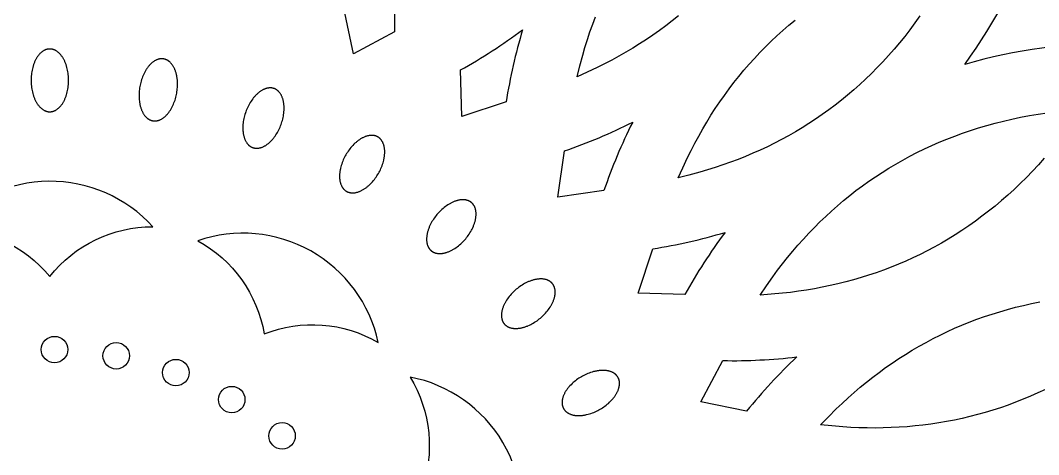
# Model space of a CAD drawing. Extents: x 198 to 1143, y 157 to 1987.
# Drawn here: x 662.8 to 914.4, y 1134.1 to 1241.3 of the extents above; entities that cross this region are included whole.
import ezdxf

# ---------------------------------------------------------------- set-up
doc = ezdxf.new("R2010")
doc.units = 0
doc.layers.get('0').update_dxf_attribs({"linetype": 'CONTINUOUS'})

msp = doc.modelspace()

# ---------------------------------------------------------------- linework, layer by layer
for points in [[(934.56, 1235.73, 0.072141), (896.12, 1230.44, 0.072141), (914.25, 1264.75, -0.034729), (946.38, 1265.63, -0.034729)], [(755.23, 1238.46), (745.08, 1233.02), (742.73, 1244.29, 0.033861), (756.14, 1256.74, 0.033861)], [(782.81, 1221.15), (771.88, 1217.55), (771.51, 1229.06, 0.033861), (786.89, 1238.99, 0.033861)], [(806.97, 1199.3), (795.58, 1197.66), (797.22, 1209.06, 0.033861), (814.08, 1216.17, 0.033861)], [(670.07, 1178.08, -0.23103), (695.52, 1190.34, 0.450113), (644.34, 1189.78, -0.23103)], [(723.03, 1163.88, -0.23103), (751.21, 1161.78, 0.450113), (706.61, 1186.88, -0.23103)], [(826.97, 1173.6), (815.47, 1173.96), (819.06, 1184.9, 0.033861), (836.9, 1188.97, 0.033861)], [(842.21, 1144.81), (830.94, 1147.16), (836.38, 1157.31, 0.033861), (854.65, 1158.23, 0.033861)], [(761.8, 1125.11, -0.23103), (785.15, 1109.2, 0.450113), (759.08, 1153.24, -0.23103)]]:
    msp.add_lwpolyline(points, format="xyb", close=True)
for points in [[(825.38, 1242.39), (823.84, 1241.16), (822.28, 1239.97), (820.7, 1238.81), (819.09, 1237.68), (817.45, 1236.58), (815.79, 1235.5), (814.1, 1234.46), (812.4, 1233.45), (810.66, 1232.46), (808.9, 1231.5), (807.13, 1230.58), (805.33, 1229.69), (802.85, 1228.52), (800.34, 1227.4), (801, 1230.07), (801.72, 1232.72), (802.29, 1234.64), (802.89, 1236.55), (803.53, 1238.45), (804.2, 1240.33), (804.9, 1242.18)], [(885.05, 1242.45), (883.81, 1240.71), (882.54, 1238.99), (881.28, 1237.35), (879.97, 1235.74), (878.64, 1234.15), (877.28, 1232.59), (875.91, 1231.1), (874.51, 1229.63), (873.09, 1228.19), (871.63, 1226.79), (870.17, 1225.44), (868.68, 1224.12), (867.17, 1222.83), (865.63, 1221.57), (864.07, 1220.36), (862.5, 1219.18), (860.9, 1218.03), (859.27, 1216.92), (857.63, 1215.85), (855.97, 1214.81), (854.29, 1213.8), (852.58, 1212.83), (850.86, 1211.89), (849.11, 1210.99), (847.35, 1210.12), (845.57, 1209.29), (843.76, 1208.48), (841.94, 1207.72), (840.1, 1206.98), (838.25, 1206.28), (836.36, 1205.61), (834.47, 1204.97), (832.56, 1204.37), (830.64, 1203.81), (827.99, 1203.08), (825.32, 1202.42), (826.43, 1204.93), (827.6, 1207.42), (828.5, 1209.21), (829.42, 1210.99), (830.38, 1212.75), (831.37, 1214.49), (832.37, 1216.19), (833.42, 1217.87), (834.49, 1219.53), (835.6, 1221.17), (836.73, 1222.78), (837.89, 1224.37), (839.08, 1225.93), (840.3, 1227.46), (841.56, 1228.97), (842.84, 1230.46), (844.15, 1231.91), (845.49, 1233.34), (846.87, 1234.75), (848.28, 1236.13), (849.71, 1237.47), (851.17, 1238.79), (852.68, 1240.09), (854.21, 1241.36)], [(915.78, 1207.27), (914.3, 1205.62), (912.84, 1204.06), (911.35, 1202.53), (909.84, 1201.03), (908.29, 1199.56), (906.75, 1198.17), (905.19, 1196.8), (903.6, 1195.47), (901.99, 1194.17), (900.38, 1192.94), (898.75, 1191.74), (897.1, 1190.57), (895.42, 1189.44), (893.75, 1188.36), (892.05, 1187.32), (890.34, 1186.31), (888.6, 1185.34), (886.86, 1184.42), (885.1, 1183.53), (883.33, 1182.68), (881.54, 1181.87), (879.73, 1181.09), (877.92, 1180.36), (876.08, 1179.66), (874.24, 1179), (872.38, 1178.38), (870.5, 1177.79), (868.61, 1177.24), (866.72, 1176.73), (864.8, 1176.25), (862.87, 1175.81), (860.93, 1175.41), (858.99, 1175.04), (857.01, 1174.71), (855.03, 1174.41), (853.05, 1174.15), (851.06, 1173.92), (848.32, 1173.67), (845.58, 1173.48), (847.11, 1175.76), (848.7, 1178.01), (849.89, 1179.62), (851.11, 1181.21), (852.35, 1182.77), (853.63, 1184.31), (854.92, 1185.82), (856.24, 1187.29), (857.59, 1188.74), (858.96, 1190.17), (860.35, 1191.55), (861.77, 1192.91), (863.22, 1194.24), (864.69, 1195.54), (866.18, 1196.81), (867.7, 1198.05), (869.25, 1199.26), (870.82, 1200.43), (872.42, 1201.58), (874.04, 1202.69), (875.69, 1203.77), (877.36, 1204.81), (879.07, 1205.83), (880.8, 1206.81), (882.55, 1207.76), (884.32, 1208.67), (886.14, 1209.56), (887.97, 1210.41), (889.83, 1211.22), (891.7, 1211.99), (893.63, 1212.74), (895.58, 1213.45), (897.54, 1214.12), (899.52, 1214.75), (901.57, 1215.36), (903.62, 1215.92), (905.69, 1216.44), (907.77, 1216.93), (909.93, 1217.38), (912.1, 1217.8), (914.28, 1218.17), (916.46, 1218.5)], [(916.05, 1150.21), (914.21, 1149.35), (912.36, 1148.52), (910.53, 1147.75), (908.68, 1147.02), (906.82, 1146.33), (904.94, 1145.67), (903.06, 1145.06), (901.18, 1144.5), (899.28, 1143.97), (897.38, 1143.48), (895.47, 1143.03), (893.55, 1142.62), (891.62, 1142.25), (889.69, 1141.92), (887.75, 1141.63), (885.8, 1141.38), (883.85, 1141.17), (881.89, 1140.99), (879.92, 1140.85), (877.94, 1140.76), (875.96, 1140.69), (873.98, 1140.67), (871.98, 1140.68), (869.98, 1140.74), (867.98, 1140.82), (865.98, 1140.95), (863.24, 1141.17), (860.51, 1141.47), (862.42, 1143.45), (864.37, 1145.38), (865.82, 1146.76), (867.29, 1148.11), (868.79, 1149.44), (870.32, 1150.73), (871.85, 1151.99), (873.41, 1153.21), (874.98, 1154.41), (876.58, 1155.57), (878.19, 1156.7), (879.83, 1157.79), (881.48, 1158.85), (883.16, 1159.87), (884.85, 1160.86), (886.56, 1161.82), (888.29, 1162.74), (890.04, 1163.62), (891.82, 1164.47), (893.61, 1165.29), (895.42, 1166.06), (897.25, 1166.8), (899.11, 1167.51), (900.98, 1168.17), (902.87, 1168.8), (904.77, 1169.39), (906.71, 1169.95), (908.67, 1170.47), (910.64, 1170.94), (912.62, 1171.38), (914.65, 1171.78)]]:
    msp.add_lwpolyline(points)
for points in [[(670.07, 1218.74), (670.12, 1218.74), (670.17, 1218.74), (670.22, 1218.74), (670.27, 1218.75), (670.32, 1218.75), (670.38, 1218.76), (670.43, 1218.76), (670.48, 1218.77), (670.53, 1218.78), (670.59, 1218.79), (670.64, 1218.8), (670.69, 1218.81), (670.75, 1218.82), (670.8, 1218.84), (670.85, 1218.85), (670.91, 1218.87), (670.96, 1218.88), (671.02, 1218.9), (671.07, 1218.92), (671.12, 1218.94), (671.18, 1218.96), (671.23, 1218.99), (671.29, 1219.01), (671.34, 1219.04), (671.39, 1219.06), (671.45, 1219.09), (671.5, 1219.12), (671.56, 1219.15), (671.66, 1219.21), (671.77, 1219.28), (671.88, 1219.36), (671.98, 1219.43), (672.09, 1219.52), (672.19, 1219.6), (672.3, 1219.7), (672.4, 1219.79), (672.5, 1219.89), (672.6, 1220), (672.7, 1220.11), (672.8, 1220.23), (672.89, 1220.35), (672.99, 1220.47), (673.08, 1220.6), (673.17, 1220.73), (673.26, 1220.87), (673.34, 1221.01), (673.43, 1221.15), (673.51, 1221.3), (673.59, 1221.45), (673.66, 1221.6), (673.74, 1221.76), (673.81, 1221.92), (673.88, 1222.08), (673.94, 1222.25), (674.01, 1222.41), (674.07, 1222.58), (674.13, 1222.75), (674.18, 1222.93), (674.28, 1223.28), (674.37, 1223.63), (674.45, 1223.99), (674.52, 1224.35), (674.58, 1224.72), (674.62, 1225.08), (674.66, 1225.43), (674.68, 1225.79), (674.7, 1226.14), (674.7, 1226.49), (674.7, 1226.83), (674.68, 1227.18), (674.66, 1227.54), (674.62, 1227.9), (674.58, 1228.26), (674.52, 1228.62), (674.45, 1228.98), (674.37, 1229.34), (674.28, 1229.69), (674.18, 1230.05), (674.13, 1230.22), (674.07, 1230.39), (674.01, 1230.56), (673.94, 1230.73), (673.88, 1230.89), (673.81, 1231.05), (673.74, 1231.21), (673.66, 1231.37), (673.59, 1231.52), (673.51, 1231.67), (673.43, 1231.82), (673.34, 1231.97), (673.26, 1232.11), (673.17, 1232.24), (673.08, 1232.37), (672.99, 1232.5), (672.89, 1232.63), (672.8, 1232.75), (672.7, 1232.86), (672.6, 1232.97), (672.5, 1233.08), (672.4, 1233.18), (672.3, 1233.28), (672.19, 1233.37), (672.09, 1233.46), (671.98, 1233.54), (671.88, 1233.62), (671.77, 1233.69), (671.66, 1233.76), (671.56, 1233.82), (671.5, 1233.85), (671.45, 1233.88), (671.39, 1233.91), (671.34, 1233.94), (671.29, 1233.96), (671.23, 1233.99), (671.18, 1234.01), (671.12, 1234.03), (671.07, 1234.05), (671.02, 1234.07), (670.96, 1234.09), (670.91, 1234.11), (670.85, 1234.12), (670.8, 1234.14), (670.75, 1234.15), (670.69, 1234.16), (670.64, 1234.17), (670.59, 1234.19), (670.53, 1234.19), (670.48, 1234.2), (670.43, 1234.21), (670.38, 1234.22), (670.32, 1234.22), (670.27, 1234.23), (670.22, 1234.23), (670.17, 1234.23), (670.12, 1234.23), (670.07, 1234.23), (670.01, 1234.23), (669.96, 1234.23), (669.91, 1234.23), (669.86, 1234.23), (669.81, 1234.22), (669.75, 1234.22), (669.7, 1234.21), (669.65, 1234.2), (669.6, 1234.19), (669.54, 1234.19), (669.49, 1234.17), (669.44, 1234.16), (669.38, 1234.15), (669.33, 1234.14), (669.28, 1234.12), (669.22, 1234.11), (669.17, 1234.09), (669.11, 1234.07), (669.06, 1234.05), (669.01, 1234.03), (668.95, 1234.01), (668.9, 1233.99), (668.84, 1233.96), (668.79, 1233.94), (668.74, 1233.91), (668.68, 1233.88), (668.63, 1233.85), (668.57, 1233.82), (668.47, 1233.76), (668.36, 1233.69), (668.25, 1233.62), (668.15, 1233.54), (668.04, 1233.46), (667.94, 1233.37), (667.83, 1233.28), (667.73, 1233.18), (667.63, 1233.08), (667.53, 1232.97), (667.43, 1232.86), (667.33, 1232.75), (667.24, 1232.63), (667.14, 1232.5), (667.05, 1232.37), (666.96, 1232.24), (666.87, 1232.11), (666.79, 1231.97), (666.7, 1231.82), (666.62, 1231.67), (666.54, 1231.52), (666.47, 1231.37), (666.39, 1231.21), (666.32, 1231.05), (666.25, 1230.89), (666.19, 1230.73), (666.12, 1230.56), (666.06, 1230.39), (666, 1230.22), (665.95, 1230.05), (665.85, 1229.69), (665.76, 1229.34), (665.68, 1228.98), (665.61, 1228.62), (665.55, 1228.26), (665.51, 1227.9), (665.47, 1227.54), (665.45, 1227.18), (665.44, 1226.83), (665.43, 1226.49), (665.44, 1226.14), (665.45, 1225.79), (665.47, 1225.43), (665.51, 1225.08), (665.55, 1224.72), (665.61, 1224.35), (665.68, 1223.99), (665.76, 1223.63), (665.85, 1223.28), (665.95, 1222.93), (666, 1222.75), (666.06, 1222.58), (666.12, 1222.41), (666.19, 1222.25), (666.25, 1222.08), (666.32, 1221.92), (666.39, 1221.76), (666.47, 1221.6), (666.54, 1221.45), (666.62, 1221.3), (666.7, 1221.15), (666.79, 1221.01), (666.87, 1220.87), (666.96, 1220.73), (667.05, 1220.6), (667.14, 1220.47), (667.24, 1220.35), (667.33, 1220.23), (667.43, 1220.11), (667.53, 1220), (667.63, 1219.89), (667.73, 1219.79), (667.83, 1219.7), (667.94, 1219.6), (668.04, 1219.52), (668.15, 1219.43), (668.25, 1219.36), (668.36, 1219.28), (668.47, 1219.21), (668.57, 1219.15), (668.63, 1219.12), (668.68, 1219.09), (668.74, 1219.06), (668.79, 1219.04), (668.84, 1219.01), (668.9, 1218.99), (668.95, 1218.96), (669.01, 1218.94), (669.06, 1218.92), (669.11, 1218.9), (669.17, 1218.88), (669.22, 1218.87), (669.28, 1218.85), (669.33, 1218.84), (669.38, 1218.82), (669.44, 1218.81), (669.49, 1218.8), (669.54, 1218.79), (669.6, 1218.78), (669.65, 1218.77), (669.7, 1218.76), (669.75, 1218.76), (669.81, 1218.75), (669.86, 1218.75), (669.91, 1218.74), (669.96, 1218.74), (670.01, 1218.74)], [(695.52, 1216.51), (695.57, 1216.5), (695.62, 1216.49), (695.67, 1216.49), (695.73, 1216.48), (695.78, 1216.48), (695.83, 1216.47), (695.88, 1216.47), (695.94, 1216.47), (695.99, 1216.47), (696.04, 1216.47), (696.1, 1216.47), (696.15, 1216.47), (696.21, 1216.48), (696.26, 1216.48), (696.32, 1216.49), (696.37, 1216.49), (696.43, 1216.5), (696.49, 1216.51), (696.54, 1216.52), (696.6, 1216.53), (696.66, 1216.54), (696.71, 1216.55), (696.77, 1216.57), (696.83, 1216.58), (696.89, 1216.6), (696.94, 1216.62), (697, 1216.64), (697.06, 1216.66), (697.18, 1216.7), (697.29, 1216.75), (697.41, 1216.8), (697.53, 1216.86), (697.65, 1216.93), (697.77, 1216.99), (697.88, 1217.07), (698, 1217.14), (698.12, 1217.23), (698.24, 1217.31), (698.35, 1217.41), (698.47, 1217.5), (698.58, 1217.6), (698.7, 1217.71), (698.81, 1217.82), (698.92, 1217.94), (699.03, 1218.05), (699.14, 1218.18), (699.25, 1218.3), (699.35, 1218.43), (699.46, 1218.57), (699.56, 1218.71), (699.66, 1218.85), (699.76, 1218.99), (699.86, 1219.14), (699.95, 1219.29), (700.04, 1219.45), (700.13, 1219.6), (700.22, 1219.76), (700.3, 1219.92), (700.46, 1220.25), (700.61, 1220.58), (700.75, 1220.92), (700.88, 1221.27), (701, 1221.61), (701.11, 1221.96), (701.2, 1222.31), (701.29, 1222.65), (701.37, 1223), (701.43, 1223.34), (701.49, 1223.68), (701.53, 1224.03), (701.57, 1224.38), (701.6, 1224.74), (701.62, 1225.1), (701.62, 1225.47), (701.62, 1225.83), (701.6, 1226.2), (701.58, 1226.57), (701.54, 1226.93), (701.51, 1227.11), (701.49, 1227.29), (701.46, 1227.47), (701.42, 1227.64), (701.39, 1227.82), (701.35, 1227.99), (701.3, 1228.16), (701.26, 1228.33), (701.21, 1228.49), (701.16, 1228.65), (701.1, 1228.81), (701.04, 1228.97), (700.98, 1229.12), (700.92, 1229.27), (700.86, 1229.42), (700.79, 1229.56), (700.72, 1229.7), (700.64, 1229.83), (700.57, 1229.96), (700.49, 1230.09), (700.41, 1230.21), (700.33, 1230.33), (700.24, 1230.44), (700.16, 1230.55), (700.07, 1230.65), (699.98, 1230.75), (699.89, 1230.85), (699.8, 1230.94), (699.7, 1231.03), (699.61, 1231.11), (699.56, 1231.15), (699.51, 1231.18), (699.46, 1231.22), (699.42, 1231.26), (699.37, 1231.29), (699.32, 1231.32), (699.27, 1231.36), (699.22, 1231.39), (699.17, 1231.42), (699.12, 1231.44), (699.07, 1231.47), (699.02, 1231.5), (698.97, 1231.52), (698.92, 1231.55), (698.87, 1231.57), (698.82, 1231.59), (698.77, 1231.61), (698.72, 1231.63), (698.67, 1231.65), (698.62, 1231.67), (698.57, 1231.69), (698.51, 1231.7), (698.46, 1231.72), (698.41, 1231.73), (698.36, 1231.74), (698.31, 1231.75), (698.26, 1231.76), (698.21, 1231.77), (698.16, 1231.78), (698.11, 1231.79), (698.06, 1231.79), (698.01, 1231.8), (697.95, 1231.81), (697.9, 1231.81), (697.85, 1231.81), (697.8, 1231.81), (697.74, 1231.81), (697.69, 1231.81), (697.63, 1231.81), (697.58, 1231.81), (697.52, 1231.81), (697.47, 1231.8), (697.41, 1231.8), (697.36, 1231.79), (697.3, 1231.78), (697.25, 1231.78), (697.19, 1231.77), (697.13, 1231.75), (697.08, 1231.74), (697.02, 1231.73), (696.96, 1231.71), (696.9, 1231.7), (696.85, 1231.68), (696.79, 1231.66), (696.73, 1231.65), (696.67, 1231.63), (696.55, 1231.58), (696.44, 1231.53), (696.32, 1231.48), (696.2, 1231.42), (696.08, 1231.36), (695.96, 1231.29), (695.85, 1231.22), (695.73, 1231.14), (695.61, 1231.06), (695.49, 1230.97), (695.38, 1230.88), (695.26, 1230.78), (695.15, 1230.68), (695.03, 1230.57), (694.92, 1230.46), (694.81, 1230.35), (694.7, 1230.23), (694.59, 1230.11), (694.48, 1229.98), (694.38, 1229.85), (694.27, 1229.71), (694.17, 1229.58), (694.07, 1229.43), (693.97, 1229.29), (693.88, 1229.14), (693.78, 1228.99), (693.69, 1228.84), (693.6, 1228.68), (693.51, 1228.52), (693.43, 1228.36), (693.27, 1228.03), (693.12, 1227.7), (692.98, 1227.36), (692.85, 1227.01), (692.73, 1226.67), (692.62, 1226.32), (692.53, 1225.97), (692.44, 1225.63), (692.37, 1225.29), (692.3, 1224.95), (692.25, 1224.61), (692.2, 1224.26), (692.16, 1223.9), (692.13, 1223.54), (692.12, 1223.18), (692.11, 1222.82), (692.11, 1222.45), (692.13, 1222.08), (692.15, 1221.72), (692.19, 1221.35), (692.22, 1221.17), (692.25, 1220.99), (692.28, 1220.82), (692.31, 1220.64), (692.35, 1220.47), (692.39, 1220.29), (692.43, 1220.12), (692.47, 1219.96), (692.52, 1219.79), (692.57, 1219.63), (692.63, 1219.47), (692.69, 1219.31), (692.75, 1219.16), (692.81, 1219.01), (692.88, 1218.87), (692.94, 1218.72), (693.02, 1218.59), (693.09, 1218.45), (693.16, 1218.32), (693.24, 1218.2), (693.32, 1218.07), (693.4, 1217.96), (693.49, 1217.84), (693.57, 1217.73), (693.66, 1217.63), (693.75, 1217.53), (693.84, 1217.43), (693.93, 1217.34), (694.03, 1217.26), (694.12, 1217.18), (694.17, 1217.14), (694.22, 1217.1), (694.27, 1217.06), (694.32, 1217.03), (694.37, 1216.99), (694.41, 1216.96), (694.46, 1216.93), (694.51, 1216.9), (694.56, 1216.87), (694.61, 1216.84), (694.66, 1216.81), (694.71, 1216.78), (694.76, 1216.76), (694.81, 1216.74), (694.86, 1216.71), (694.91, 1216.69), (694.96, 1216.67), (695.01, 1216.65), (695.06, 1216.63), (695.12, 1216.61), (695.17, 1216.6), (695.22, 1216.58), (695.27, 1216.57), (695.32, 1216.55), (695.37, 1216.54), (695.42, 1216.53), (695.47, 1216.52)], [(720.2, 1209.9), (720.25, 1209.88), (720.3, 1209.86), (720.35, 1209.85), (720.4, 1209.83), (720.45, 1209.82), (720.5, 1209.81), (720.55, 1209.8), (720.6, 1209.78), (720.66, 1209.77), (720.71, 1209.77), (720.76, 1209.76), (720.82, 1209.75), (720.87, 1209.74), (720.93, 1209.74), (720.98, 1209.73), (721.04, 1209.73), (721.09, 1209.73), (721.15, 1209.73), (721.21, 1209.73), (721.27, 1209.73), (721.32, 1209.73), (721.38, 1209.73), (721.44, 1209.74), (721.5, 1209.74), (721.56, 1209.75), (721.62, 1209.76), (721.68, 1209.76), (721.74, 1209.77), (721.87, 1209.8), (721.99, 1209.83), (722.12, 1209.86), (722.24, 1209.89), (722.37, 1209.94), (722.5, 1209.98), (722.63, 1210.03), (722.76, 1210.09), (722.89, 1210.15), (723.02, 1210.22), (723.15, 1210.29), (723.28, 1210.36), (723.41, 1210.44), (723.54, 1210.53), (723.67, 1210.62), (723.8, 1210.71), (723.93, 1210.81), (724.06, 1210.91), (724.18, 1211.02), (724.31, 1211.13), (724.44, 1211.24), (724.56, 1211.36), (724.69, 1211.48), (724.81, 1211.61), (724.93, 1211.74), (725.05, 1211.87), (725.16, 1212), (725.28, 1212.14), (725.39, 1212.28), (725.5, 1212.43), (725.72, 1212.72), (725.93, 1213.02), (726.12, 1213.34), (726.31, 1213.65), (726.49, 1213.97), (726.65, 1214.3), (726.81, 1214.62), (726.95, 1214.95), (727.08, 1215.27), (727.21, 1215.59), (727.32, 1215.92), (727.43, 1216.25), (727.53, 1216.6), (727.62, 1216.95), (727.7, 1217.3), (727.77, 1217.66), (727.83, 1218.02), (727.88, 1218.39), (727.91, 1218.75), (727.94, 1219.11), (727.94, 1219.3), (727.95, 1219.48), (727.95, 1219.66), (727.95, 1219.84), (727.94, 1220.01), (727.93, 1220.19), (727.92, 1220.36), (727.9, 1220.54), (727.88, 1220.71), (727.86, 1220.88), (727.83, 1221.04), (727.8, 1221.21), (727.77, 1221.37), (727.74, 1221.53), (727.7, 1221.68), (727.65, 1221.83), (727.61, 1221.98), (727.56, 1222.13), (727.51, 1222.27), (727.45, 1222.41), (727.4, 1222.54), (727.33, 1222.67), (727.27, 1222.8), (727.21, 1222.92), (727.14, 1223.04), (727.07, 1223.15), (726.99, 1223.26), (726.92, 1223.37), (726.84, 1223.47), (726.76, 1223.56), (726.72, 1223.61), (726.68, 1223.65), (726.64, 1223.7), (726.6, 1223.74), (726.56, 1223.78), (726.51, 1223.83), (726.47, 1223.87), (726.43, 1223.91), (726.38, 1223.94), (726.34, 1223.98), (726.29, 1224.02), (726.25, 1224.05), (726.2, 1224.08), (726.16, 1224.12), (726.11, 1224.15), (726.07, 1224.18), (726.02, 1224.21), (725.98, 1224.23), (725.93, 1224.26), (725.88, 1224.29), (725.84, 1224.31), (725.79, 1224.34), (725.74, 1224.36), (725.69, 1224.38), (725.65, 1224.4), (725.6, 1224.42), (725.55, 1224.44), (725.5, 1224.46), (725.45, 1224.48), (725.4, 1224.49), (725.36, 1224.51), (725.31, 1224.52), (725.25, 1224.54), (725.2, 1224.55), (725.15, 1224.56), (725.1, 1224.57), (725.05, 1224.58), (724.99, 1224.59), (724.94, 1224.6), (724.89, 1224.61), (724.83, 1224.61), (724.78, 1224.62), (724.72, 1224.62), (724.67, 1224.63), (724.61, 1224.63), (724.55, 1224.63), (724.49, 1224.63), (724.44, 1224.63), (724.38, 1224.63), (724.32, 1224.62), (724.26, 1224.62), (724.2, 1224.61), (724.14, 1224.61), (724.08, 1224.6), (724.02, 1224.59), (723.96, 1224.58), (723.84, 1224.56), (723.71, 1224.53), (723.59, 1224.5), (723.46, 1224.46), (723.33, 1224.42), (723.21, 1224.37), (723.08, 1224.32), (722.95, 1224.27), (722.82, 1224.21), (722.69, 1224.14), (722.56, 1224.07), (722.43, 1223.99), (722.29, 1223.91), (722.16, 1223.83), (722.03, 1223.74), (721.9, 1223.65), (721.77, 1223.55), (721.65, 1223.45), (721.52, 1223.34), (721.39, 1223.23), (721.27, 1223.12), (721.14, 1223), (721.02, 1222.88), (720.9, 1222.75), (720.78, 1222.62), (720.66, 1222.49), (720.54, 1222.35), (720.42, 1222.22), (720.31, 1222.07), (720.2, 1221.93), (719.98, 1221.64), (719.78, 1221.33), (719.58, 1221.02), (719.39, 1220.71), (719.22, 1220.39), (719.05, 1220.06), (718.9, 1219.74), (718.75, 1219.41), (718.62, 1219.09), (718.5, 1218.76), (718.38, 1218.44), (718.28, 1218.1), (718.18, 1217.76), (718.09, 1217.41), (718.01, 1217.06), (717.94, 1216.7), (717.88, 1216.34), (717.83, 1215.97), (717.79, 1215.61), (717.77, 1215.24), (717.76, 1215.06), (717.75, 1214.88), (717.75, 1214.7), (717.76, 1214.52), (717.76, 1214.34), (717.77, 1214.17), (717.78, 1213.99), (717.8, 1213.82), (717.82, 1213.65), (717.84, 1213.48), (717.87, 1213.31), (717.9, 1213.15), (717.93, 1212.99), (717.97, 1212.83), (718.01, 1212.68), (718.05, 1212.53), (718.1, 1212.38), (718.14, 1212.23), (718.2, 1212.09), (718.25, 1211.95), (718.31, 1211.82), (718.37, 1211.69), (718.43, 1211.56), (718.5, 1211.44), (718.57, 1211.32), (718.64, 1211.21), (718.71, 1211.1), (718.78, 1210.99), (718.86, 1210.89), (718.94, 1210.79), (718.98, 1210.75), (719.02, 1210.7), (719.06, 1210.66), (719.11, 1210.61), (719.15, 1210.57), (719.19, 1210.53), (719.23, 1210.49), (719.28, 1210.45), (719.32, 1210.41), (719.36, 1210.38), (719.41, 1210.34), (719.45, 1210.31), (719.5, 1210.27), (719.54, 1210.24), (719.59, 1210.21), (719.64, 1210.18), (719.68, 1210.15), (719.73, 1210.12), (719.77, 1210.1), (719.82, 1210.07), (719.87, 1210.04), (719.92, 1210.02), (719.96, 1210), (720.01, 1209.98), (720.06, 1209.95), (720.11, 1209.93), (720.15, 1209.92)], [(743.36, 1199.1), (743.4, 1199.07), (743.45, 1199.05), (743.5, 1199.03), (743.54, 1199), (743.59, 1198.98), (743.64, 1198.96), (743.69, 1198.94), (743.74, 1198.92), (743.79, 1198.9), (743.84, 1198.88), (743.89, 1198.86), (743.94, 1198.85), (743.99, 1198.83), (744.05, 1198.82), (744.1, 1198.8), (744.15, 1198.79), (744.21, 1198.78), (744.27, 1198.77), (744.32, 1198.76), (744.38, 1198.75), (744.44, 1198.74), (744.5, 1198.73), (744.55, 1198.73), (744.61, 1198.72), (744.67, 1198.72), (744.73, 1198.71), (744.8, 1198.71), (744.86, 1198.71), (744.98, 1198.71), (745.11, 1198.72), (745.24, 1198.73), (745.37, 1198.74), (745.5, 1198.76), (745.64, 1198.78), (745.77, 1198.81), (745.91, 1198.85), (746.05, 1198.88), (746.19, 1198.92), (746.33, 1198.97), (746.47, 1199.02), (746.61, 1199.08), (746.76, 1199.14), (746.9, 1199.2), (747.04, 1199.27), (747.19, 1199.35), (747.33, 1199.43), (747.48, 1199.51), (747.62, 1199.6), (747.76, 1199.69), (747.91, 1199.78), (748.05, 1199.88), (748.19, 1199.98), (748.33, 1200.09), (748.47, 1200.2), (748.61, 1200.31), (748.75, 1200.43), (748.89, 1200.55), (749.02, 1200.67), (749.28, 1200.92), (749.54, 1201.18), (749.79, 1201.46), (750.03, 1201.74), (750.26, 1202.02), (750.48, 1202.31), (750.68, 1202.6), (750.88, 1202.9), (751.07, 1203.2), (751.25, 1203.49), (751.42, 1203.79), (751.58, 1204.1), (751.74, 1204.42), (751.89, 1204.75), (752.03, 1205.09), (752.16, 1205.43), (752.28, 1205.77), (752.39, 1206.12), (752.49, 1206.48), (752.58, 1206.83), (752.62, 1207.01), (752.65, 1207.19), (752.68, 1207.37), (752.71, 1207.54), (752.74, 1207.72), (752.76, 1207.89), (752.78, 1208.07), (752.79, 1208.24), (752.8, 1208.41), (752.81, 1208.58), (752.81, 1208.75), (752.81, 1208.92), (752.81, 1209.08), (752.8, 1209.24), (752.79, 1209.4), (752.77, 1209.56), (752.75, 1209.71), (752.73, 1209.86), (752.7, 1210.01), (752.67, 1210.16), (752.64, 1210.3), (752.6, 1210.44), (752.56, 1210.57), (752.52, 1210.71), (752.47, 1210.83), (752.42, 1210.96), (752.37, 1211.08), (752.31, 1211.2), (752.25, 1211.31), (752.19, 1211.42), (752.16, 1211.47), (752.13, 1211.52), (752.1, 1211.57), (752.06, 1211.62), (752.03, 1211.67), (751.99, 1211.72), (751.96, 1211.77), (751.92, 1211.81), (751.89, 1211.86), (751.85, 1211.9), (751.81, 1211.94), (751.77, 1211.99), (751.74, 1212.03), (751.7, 1212.07), (751.66, 1212.11), (751.62, 1212.14), (751.58, 1212.18), (751.54, 1212.22), (751.49, 1212.25), (751.45, 1212.28), (751.41, 1212.32), (751.37, 1212.35), (751.33, 1212.38), (751.28, 1212.41), (751.24, 1212.44), (751.2, 1212.47), (751.15, 1212.49), (751.11, 1212.52), (751.06, 1212.54), (751.02, 1212.57), (750.97, 1212.59), (750.93, 1212.62), (750.88, 1212.64), (750.83, 1212.66), (750.78, 1212.68), (750.73, 1212.7), (750.68, 1212.72), (750.63, 1212.74), (750.58, 1212.76), (750.53, 1212.77), (750.47, 1212.79), (750.42, 1212.8), (750.37, 1212.82), (750.31, 1212.83), (750.26, 1212.84), (750.2, 1212.85), (750.15, 1212.86), (750.09, 1212.87), (750.03, 1212.88), (749.97, 1212.89), (749.91, 1212.89), (749.85, 1212.9), (749.79, 1212.9), (749.73, 1212.91), (749.67, 1212.91), (749.61, 1212.91), (749.49, 1212.91), (749.36, 1212.9), (749.23, 1212.89), (749.1, 1212.88), (748.97, 1212.86), (748.83, 1212.83), (748.7, 1212.81), (748.56, 1212.77), (748.42, 1212.74), (748.28, 1212.69), (748.14, 1212.65), (748, 1212.6), (747.86, 1212.54), (747.71, 1212.48), (747.57, 1212.41), (747.42, 1212.34), (747.28, 1212.27), (747.14, 1212.19), (746.99, 1212.11), (746.85, 1212.02), (746.7, 1211.93), (746.56, 1211.84), (746.42, 1211.74), (746.28, 1211.64), (746.13, 1211.53), (745.99, 1211.42), (745.86, 1211.31), (745.72, 1211.19), (745.58, 1211.07), (745.45, 1210.95), (745.18, 1210.7), (744.93, 1210.43), (744.68, 1210.16), (744.44, 1209.88), (744.21, 1209.6), (743.99, 1209.31), (743.78, 1209.02), (743.58, 1208.72), (743.4, 1208.42), (743.22, 1208.13), (743.05, 1207.82), (742.89, 1207.51), (742.73, 1207.19), (742.58, 1206.87), (742.44, 1206.53), (742.31, 1206.19), (742.19, 1205.84), (742.08, 1205.49), (741.98, 1205.14), (741.89, 1204.79), (741.85, 1204.61), (741.82, 1204.43), (741.78, 1204.25), (741.75, 1204.08), (741.73, 1203.9), (741.71, 1203.73), (741.69, 1203.55), (741.68, 1203.38), (741.67, 1203.21), (741.66, 1203.04), (741.66, 1202.87), (741.66, 1202.7), (741.66, 1202.54), (741.67, 1202.38), (741.68, 1202.22), (741.7, 1202.06), (741.72, 1201.91), (741.74, 1201.75), (741.76, 1201.61), (741.79, 1201.46), (741.83, 1201.32), (741.87, 1201.18), (741.91, 1201.04), (741.95, 1200.91), (742, 1200.78), (742.05, 1200.66), (742.1, 1200.54), (742.15, 1200.42), (742.21, 1200.31), (742.27, 1200.2), (742.31, 1200.15), (742.34, 1200.1), (742.37, 1200.05), (742.4, 1200), (742.44, 1199.95), (742.47, 1199.9), (742.51, 1199.85), (742.54, 1199.81), (742.58, 1199.76), (742.62, 1199.72), (742.66, 1199.67), (742.69, 1199.63), (742.73, 1199.59), (742.77, 1199.55), (742.81, 1199.51), (742.85, 1199.48), (742.89, 1199.44), (742.93, 1199.4), (742.97, 1199.37), (743.01, 1199.33), (743.06, 1199.3), (743.1, 1199.27), (743.14, 1199.24), (743.18, 1199.21), (743.23, 1199.18), (743.27, 1199.15), (743.32, 1199.12)], [(764.29, 1184.44), (764.33, 1184.41), (764.37, 1184.38), (764.41, 1184.35), (764.45, 1184.32), (764.5, 1184.29), (764.54, 1184.26), (764.58, 1184.23), (764.63, 1184.2), (764.68, 1184.17), (764.72, 1184.14), (764.77, 1184.12), (764.82, 1184.09), (764.87, 1184.07), (764.92, 1184.05), (764.97, 1184.02), (765.02, 1184), (765.07, 1183.98), (765.13, 1183.96), (765.18, 1183.94), (765.23, 1183.92), (765.29, 1183.9), (765.35, 1183.88), (765.4, 1183.87), (765.46, 1183.85), (765.52, 1183.84), (765.58, 1183.82), (765.64, 1183.81), (765.7, 1183.8), (765.82, 1183.78), (765.95, 1183.76), (766.08, 1183.75), (766.21, 1183.74), (766.34, 1183.74), (766.48, 1183.74), (766.62, 1183.74), (766.76, 1183.75), (766.9, 1183.76), (767.05, 1183.78), (767.19, 1183.8), (767.34, 1183.83), (767.49, 1183.86), (767.64, 1183.89), (767.79, 1183.93), (767.95, 1183.98), (768.1, 1184.02), (768.26, 1184.07), (768.42, 1184.13), (768.57, 1184.19), (768.73, 1184.26), (768.89, 1184.32), (769.05, 1184.4), (769.2, 1184.47), (769.36, 1184.55), (769.52, 1184.64), (769.67, 1184.72), (769.83, 1184.82), (769.98, 1184.91), (770.14, 1185.01), (770.44, 1185.21), (770.74, 1185.42), (771.03, 1185.65), (771.31, 1185.88), (771.59, 1186.12), (771.86, 1186.37), (772.11, 1186.62), (772.36, 1186.88), (772.6, 1187.14), (772.82, 1187.4), (773.04, 1187.67), (773.25, 1187.94), (773.46, 1188.23), (773.67, 1188.53), (773.87, 1188.83), (774.05, 1189.15), (774.23, 1189.47), (774.41, 1189.79), (774.56, 1190.12), (774.71, 1190.46), (774.78, 1190.63), (774.85, 1190.8), (774.91, 1190.96), (774.97, 1191.13), (775.02, 1191.3), (775.07, 1191.47), (775.12, 1191.64), (775.17, 1191.81), (775.21, 1191.97), (775.24, 1192.14), (775.28, 1192.31), (775.3, 1192.47), (775.33, 1192.63), (775.35, 1192.79), (775.36, 1192.95), (775.38, 1193.11), (775.38, 1193.26), (775.39, 1193.42), (775.39, 1193.57), (775.38, 1193.72), (775.37, 1193.86), (775.36, 1194.01), (775.35, 1194.15), (775.33, 1194.28), (775.3, 1194.42), (775.27, 1194.55), (775.24, 1194.68), (775.21, 1194.8), (775.17, 1194.92), (775.13, 1195.04), (775.11, 1195.1), (775.08, 1195.15), (775.06, 1195.21), (775.04, 1195.27), (775.01, 1195.32), (774.99, 1195.37), (774.96, 1195.42), (774.93, 1195.48), (774.9, 1195.53), (774.87, 1195.58), (774.84, 1195.63), (774.81, 1195.67), (774.78, 1195.72), (774.75, 1195.77), (774.72, 1195.81), (774.69, 1195.85), (774.65, 1195.9), (774.62, 1195.94), (774.59, 1195.98), (774.55, 1196.02), (774.51, 1196.06), (774.48, 1196.1), (774.44, 1196.14), (774.41, 1196.18), (774.37, 1196.21), (774.33, 1196.25), (774.29, 1196.28), (774.25, 1196.31), (774.21, 1196.35), (774.17, 1196.38), (774.13, 1196.41), (774.09, 1196.44), (774.05, 1196.47), (774, 1196.5), (773.96, 1196.53), (773.91, 1196.56), (773.87, 1196.59), (773.82, 1196.61), (773.77, 1196.64), (773.72, 1196.66), (773.67, 1196.69), (773.62, 1196.71), (773.57, 1196.73), (773.52, 1196.76), (773.47, 1196.78), (773.42, 1196.8), (773.36, 1196.82), (773.31, 1196.84), (773.25, 1196.86), (773.2, 1196.87), (773.14, 1196.89), (773.08, 1196.9), (773.02, 1196.92), (772.97, 1196.93), (772.91, 1196.95), (772.84, 1196.96), (772.72, 1196.98), (772.6, 1196.99), (772.47, 1197.01), (772.34, 1197.01), (772.2, 1197.02), (772.06, 1197.02), (771.93, 1197.02), (771.79, 1197.01), (771.64, 1196.99), (771.5, 1196.98), (771.35, 1196.96), (771.2, 1196.93), (771.05, 1196.9), (770.9, 1196.86), (770.75, 1196.83), (770.59, 1196.78), (770.44, 1196.73), (770.28, 1196.68), (770.13, 1196.63), (769.97, 1196.57), (769.81, 1196.5), (769.65, 1196.43), (769.5, 1196.36), (769.34, 1196.28), (769.18, 1196.2), (769.03, 1196.12), (768.87, 1196.03), (768.71, 1195.94), (768.56, 1195.85), (768.41, 1195.75), (768.1, 1195.55), (767.8, 1195.33), (767.51, 1195.11), (767.23, 1194.88), (766.95, 1194.63), (766.69, 1194.39), (766.43, 1194.14), (766.18, 1193.88), (765.95, 1193.62), (765.72, 1193.36), (765.5, 1193.09), (765.29, 1192.81), (765.08, 1192.52), (764.87, 1192.23), (764.68, 1191.92), (764.49, 1191.61), (764.31, 1191.29), (764.14, 1190.96), (763.98, 1190.63), (763.83, 1190.3), (763.76, 1190.13), (763.7, 1189.96), (763.63, 1189.79), (763.57, 1189.62), (763.52, 1189.45), (763.47, 1189.29), (763.42, 1189.12), (763.38, 1188.95), (763.34, 1188.78), (763.3, 1188.62), (763.27, 1188.45), (763.24, 1188.29), (763.21, 1188.13), (763.19, 1187.96), (763.18, 1187.81), (763.17, 1187.65), (763.16, 1187.49), (763.16, 1187.34), (763.16, 1187.19), (763.16, 1187.04), (763.17, 1186.89), (763.18, 1186.75), (763.2, 1186.61), (763.22, 1186.47), (763.24, 1186.34), (763.27, 1186.21), (763.3, 1186.08), (763.33, 1185.96), (763.37, 1185.83), (763.41, 1185.72), (763.44, 1185.66), (763.46, 1185.6), (763.48, 1185.55), (763.51, 1185.49), (763.53, 1185.44), (763.56, 1185.38), (763.58, 1185.33), (763.61, 1185.28), (763.64, 1185.23), (763.67, 1185.18), (763.7, 1185.13), (763.73, 1185.08), (763.76, 1185.04), (763.79, 1184.99), (763.82, 1184.95), (763.85, 1184.9), (763.89, 1184.86), (763.92, 1184.82), (763.96, 1184.77), (763.99, 1184.73), (764.03, 1184.69), (764.06, 1184.66), (764.1, 1184.62), (764.14, 1184.58), (764.17, 1184.55), (764.21, 1184.51), (764.25, 1184.48)], [(782.36, 1166.37), (782.39, 1166.34), (782.43, 1166.3), (782.46, 1166.26), (782.5, 1166.22), (782.53, 1166.18), (782.57, 1166.15), (782.61, 1166.11), (782.65, 1166.08), (782.69, 1166.04), (782.73, 1166.01), (782.77, 1165.97), (782.82, 1165.94), (782.86, 1165.91), (782.91, 1165.87), (782.95, 1165.84), (783, 1165.81), (783.05, 1165.78), (783.1, 1165.75), (783.15, 1165.72), (783.2, 1165.7), (783.25, 1165.67), (783.3, 1165.64), (783.35, 1165.62), (783.41, 1165.59), (783.46, 1165.57), (783.52, 1165.54), (783.57, 1165.52), (783.63, 1165.5), (783.75, 1165.46), (783.87, 1165.42), (784, 1165.38), (784.12, 1165.35), (784.26, 1165.32), (784.39, 1165.3), (784.53, 1165.28), (784.67, 1165.26), (784.81, 1165.25), (784.96, 1165.24), (785.1, 1165.24), (785.26, 1165.24), (785.41, 1165.24), (785.56, 1165.25), (785.72, 1165.26), (785.88, 1165.28), (786.04, 1165.3), (786.2, 1165.32), (786.37, 1165.35), (786.53, 1165.38), (786.7, 1165.42), (786.87, 1165.46), (787.03, 1165.5), (787.2, 1165.55), (787.37, 1165.6), (787.54, 1165.66), (787.71, 1165.72), (787.88, 1165.78), (788.05, 1165.85), (788.21, 1165.91), (788.55, 1166.06), (788.88, 1166.22), (789.2, 1166.39), (789.52, 1166.57), (789.84, 1166.76), (790.14, 1166.96), (790.44, 1167.16), (790.73, 1167.37), (791.01, 1167.59), (791.27, 1167.81), (791.53, 1168.03), (791.79, 1168.27), (792.05, 1168.51), (792.3, 1168.77), (792.55, 1169.04), (792.79, 1169.31), (793.02, 1169.6), (793.25, 1169.89), (793.46, 1170.19), (793.67, 1170.49), (793.76, 1170.64), (793.86, 1170.8), (793.95, 1170.95), (794.04, 1171.11), (794.12, 1171.27), (794.2, 1171.42), (794.28, 1171.58), (794.35, 1171.74), (794.42, 1171.9), (794.48, 1172.05), (794.54, 1172.21), (794.6, 1172.37), (794.65, 1172.52), (794.7, 1172.68), (794.74, 1172.83), (794.78, 1172.98), (794.81, 1173.14), (794.84, 1173.29), (794.87, 1173.43), (794.89, 1173.58), (794.91, 1173.73), (794.92, 1173.87), (794.93, 1174.01), (794.93, 1174.15), (794.93, 1174.29), (794.93, 1174.42), (794.92, 1174.55), (794.91, 1174.68), (794.89, 1174.81), (794.87, 1174.93), (794.86, 1174.99), (794.85, 1175.05), (794.83, 1175.11), (794.82, 1175.17), (794.8, 1175.22), (794.79, 1175.28), (794.77, 1175.34), (794.75, 1175.39), (794.73, 1175.45), (794.71, 1175.5), (794.69, 1175.55), (794.67, 1175.61), (794.65, 1175.66), (794.63, 1175.71), (794.6, 1175.76), (794.58, 1175.81), (794.55, 1175.86), (794.53, 1175.9), (794.5, 1175.95), (794.47, 1176), (794.45, 1176.04), (794.42, 1176.09), (794.39, 1176.13), (794.36, 1176.17), (794.33, 1176.21), (794.29, 1176.26), (794.26, 1176.3), (794.23, 1176.34), (794.2, 1176.38), (794.16, 1176.41), (794.13, 1176.45), (794.09, 1176.49), (794.05, 1176.53), (794.02, 1176.56), (793.98, 1176.6), (793.94, 1176.63), (793.9, 1176.67), (793.86, 1176.7), (793.81, 1176.74), (793.77, 1176.77), (793.73, 1176.8), (793.68, 1176.84), (793.64, 1176.87), (793.59, 1176.9), (793.54, 1176.93), (793.49, 1176.96), (793.44, 1176.99), (793.39, 1177.02), (793.34, 1177.04), (793.29, 1177.07), (793.24, 1177.1), (793.18, 1177.12), (793.13, 1177.15), (793.07, 1177.17), (793.01, 1177.19), (792.96, 1177.21), (792.84, 1177.25), (792.72, 1177.29), (792.59, 1177.33), (792.46, 1177.36), (792.33, 1177.39), (792.2, 1177.41), (792.06, 1177.43), (791.92, 1177.45), (791.78, 1177.46), (791.63, 1177.47), (791.48, 1177.47), (791.33, 1177.47), (791.18, 1177.47), (791.02, 1177.46), (790.87, 1177.45), (790.71, 1177.43), (790.55, 1177.41), (790.38, 1177.39), (790.22, 1177.36), (790.06, 1177.33), (789.89, 1177.29), (789.72, 1177.25), (789.55, 1177.21), (789.39, 1177.16), (789.22, 1177.11), (789.05, 1177.05), (788.88, 1176.99), (788.71, 1176.93), (788.54, 1176.87), (788.37, 1176.8), (788.04, 1176.65), (787.71, 1176.49), (787.38, 1176.32), (787.06, 1176.14), (786.75, 1175.95), (786.45, 1175.75), (786.15, 1175.55), (785.86, 1175.34), (785.58, 1175.12), (785.32, 1174.91), (785.05, 1174.68), (784.79, 1174.44), (784.54, 1174.2), (784.28, 1173.94), (784.04, 1173.67), (783.8, 1173.4), (783.56, 1173.11), (783.34, 1172.82), (783.13, 1172.52), (782.92, 1172.22), (782.82, 1172.07), (782.73, 1171.91), (782.64, 1171.76), (782.55, 1171.6), (782.47, 1171.44), (782.39, 1171.29), (782.31, 1171.13), (782.24, 1170.97), (782.17, 1170.81), (782.11, 1170.66), (782.05, 1170.5), (781.99, 1170.34), (781.94, 1170.19), (781.89, 1170.03), (781.85, 1169.88), (781.81, 1169.73), (781.77, 1169.57), (781.74, 1169.42), (781.72, 1169.28), (781.7, 1169.13), (781.68, 1168.98), (781.67, 1168.84), (781.66, 1168.7), (781.65, 1168.56), (781.65, 1168.43), (781.66, 1168.29), (781.67, 1168.16), (781.68, 1168.03), (781.7, 1167.91), (781.72, 1167.78), (781.73, 1167.72), (781.74, 1167.66), (781.75, 1167.6), (781.77, 1167.54), (781.78, 1167.49), (781.8, 1167.43), (781.82, 1167.37), (781.83, 1167.32), (781.85, 1167.26), (781.87, 1167.21), (781.89, 1167.16), (781.92, 1167.1), (781.94, 1167.05), (781.96, 1167), (781.98, 1166.95), (782.01, 1166.9), (782.03, 1166.85), (782.06, 1166.81), (782.09, 1166.76), (782.11, 1166.71), (782.14, 1166.67), (782.17, 1166.62), (782.2, 1166.58), (782.23, 1166.54), (782.26, 1166.5), (782.29, 1166.45), (782.33, 1166.41)], [(797.01, 1145.44), (797.04, 1145.4), (797.07, 1145.36), (797.1, 1145.31), (797.12, 1145.27), (797.15, 1145.23), (797.19, 1145.18), (797.22, 1145.14), (797.25, 1145.1), (797.28, 1145.06), (797.32, 1145.02), (797.35, 1144.98), (797.39, 1144.94), (797.43, 1144.9), (797.47, 1144.86), (797.51, 1144.82), (797.55, 1144.78), (797.59, 1144.74), (797.63, 1144.7), (797.68, 1144.67), (797.72, 1144.63), (797.77, 1144.59), (797.81, 1144.56), (797.86, 1144.52), (797.91, 1144.49), (797.96, 1144.46), (798.01, 1144.42), (798.06, 1144.39), (798.12, 1144.36), (798.23, 1144.3), (798.34, 1144.24), (798.46, 1144.18), (798.58, 1144.13), (798.7, 1144.08), (798.83, 1144.03), (798.96, 1143.99), (799.1, 1143.95), (799.23, 1143.91), (799.38, 1143.88), (799.52, 1143.85), (799.67, 1143.82), (799.82, 1143.8), (799.98, 1143.78), (800.13, 1143.77), (800.29, 1143.75), (800.45, 1143.75), (800.62, 1143.74), (800.78, 1143.74), (800.95, 1143.74), (801.12, 1143.75), (801.29, 1143.76), (801.47, 1143.77), (801.64, 1143.79), (801.82, 1143.81), (801.99, 1143.84), (802.17, 1143.87), (802.35, 1143.9), (802.52, 1143.93), (802.7, 1143.97), (803.06, 1144.06), (803.41, 1144.16), (803.76, 1144.27), (804.11, 1144.39), (804.45, 1144.53), (804.78, 1144.67), (805.11, 1144.82), (805.43, 1144.97), (805.74, 1145.14), (806.04, 1145.3), (806.34, 1145.48), (806.64, 1145.67), (806.93, 1145.87), (807.22, 1146.08), (807.51, 1146.3), (807.8, 1146.53), (808.08, 1146.76), (808.35, 1147.01), (808.61, 1147.27), (808.87, 1147.53), (808.99, 1147.67), (809.11, 1147.8), (809.22, 1147.94), (809.34, 1148.08), (809.45, 1148.22), (809.55, 1148.36), (809.65, 1148.5), (809.75, 1148.64), (809.85, 1148.79), (809.94, 1148.93), (810.03, 1149.08), (810.11, 1149.22), (810.19, 1149.36), (810.26, 1149.51), (810.33, 1149.65), (810.39, 1149.8), (810.46, 1149.94), (810.51, 1150.08), (810.56, 1150.22), (810.61, 1150.36), (810.65, 1150.5), (810.69, 1150.64), (810.72, 1150.78), (810.75, 1150.92), (810.77, 1151.05), (810.79, 1151.18), (810.81, 1151.31), (810.82, 1151.44), (810.82, 1151.57), (810.82, 1151.69), (810.82, 1151.76), (810.82, 1151.82), (810.82, 1151.88), (810.81, 1151.94), (810.81, 1152), (810.8, 1152.06), (810.8, 1152.12), (810.79, 1152.17), (810.78, 1152.23), (810.77, 1152.29), (810.76, 1152.34), (810.74, 1152.4), (810.73, 1152.45), (810.72, 1152.51), (810.7, 1152.56), (810.69, 1152.61), (810.67, 1152.66), (810.65, 1152.72), (810.64, 1152.77), (810.62, 1152.82), (810.6, 1152.87), (810.58, 1152.91), (810.55, 1152.96), (810.53, 1153.01), (810.51, 1153.06), (810.49, 1153.1), (810.46, 1153.15), (810.44, 1153.19), (810.41, 1153.24), (810.38, 1153.28), (810.35, 1153.32), (810.33, 1153.37), (810.3, 1153.41), (810.26, 1153.45), (810.23, 1153.5), (810.2, 1153.54), (810.17, 1153.58), (810.13, 1153.62), (810.1, 1153.66), (810.06, 1153.7), (810.02, 1153.74), (809.98, 1153.78), (809.94, 1153.82), (809.9, 1153.86), (809.86, 1153.9), (809.82, 1153.93), (809.77, 1153.97), (809.73, 1154.01), (809.68, 1154.04), (809.64, 1154.08), (809.59, 1154.11), (809.54, 1154.15), (809.49, 1154.18), (809.44, 1154.21), (809.39, 1154.25), (809.33, 1154.28), (809.22, 1154.34), (809.11, 1154.4), (808.99, 1154.45), (808.87, 1154.51), (808.75, 1154.56), (808.62, 1154.6), (808.49, 1154.65), (808.35, 1154.69), (808.22, 1154.72), (808.07, 1154.76), (807.93, 1154.79), (807.78, 1154.81), (807.63, 1154.84), (807.47, 1154.86), (807.32, 1154.87), (807.16, 1154.88), (807, 1154.89), (806.83, 1154.9), (806.67, 1154.9), (806.5, 1154.89), (806.33, 1154.89), (806.16, 1154.88), (805.98, 1154.86), (805.81, 1154.84), (805.63, 1154.82), (805.46, 1154.8), (805.28, 1154.77), (805.1, 1154.74), (804.93, 1154.7), (804.75, 1154.66), (804.39, 1154.58), (804.04, 1154.48), (803.69, 1154.36), (803.34, 1154.24), (803, 1154.11), (802.67, 1153.97), (802.34, 1153.82), (802.02, 1153.66), (801.71, 1153.5), (801.41, 1153.33), (801.11, 1153.15), (800.81, 1152.97), (800.52, 1152.77), (800.23, 1152.56), (799.94, 1152.34), (799.65, 1152.11), (799.37, 1151.87), (799.1, 1151.62), (798.84, 1151.37), (798.58, 1151.1), (798.46, 1150.97), (798.34, 1150.83), (798.23, 1150.7), (798.11, 1150.56), (798, 1150.42), (797.9, 1150.28), (797.8, 1150.13), (797.7, 1149.99), (797.6, 1149.85), (797.51, 1149.7), (797.42, 1149.56), (797.34, 1149.42), (797.26, 1149.27), (797.19, 1149.13), (797.12, 1148.98), (797.05, 1148.84), (796.99, 1148.7), (796.94, 1148.55), (796.89, 1148.41), (796.84, 1148.27), (796.8, 1148.13), (796.76, 1147.99), (796.73, 1147.86), (796.7, 1147.72), (796.68, 1147.59), (796.66, 1147.45), (796.64, 1147.32), (796.63, 1147.19), (796.63, 1147.07), (796.63, 1146.94), (796.63, 1146.88), (796.63, 1146.82), (796.63, 1146.76), (796.64, 1146.7), (796.64, 1146.64), (796.65, 1146.58), (796.65, 1146.52), (796.66, 1146.46), (796.67, 1146.41), (796.68, 1146.35), (796.69, 1146.29), (796.7, 1146.24), (796.72, 1146.18), (796.73, 1146.13), (796.75, 1146.08), (796.76, 1146.02), (796.78, 1145.97), (796.8, 1145.92), (796.81, 1145.87), (796.83, 1145.82), (796.85, 1145.77), (796.87, 1145.72), (796.9, 1145.67), (796.92, 1145.63), (796.94, 1145.58), (796.96, 1145.53), (796.99, 1145.49)]]:
    msp.add_lwpolyline(points, close=True)
for centre in [(671.23, 1160.03), (686.47, 1158.5), (701.21, 1154.34), (715.01, 1147.68), (727.45, 1138.73)]:
    msp.add_circle(centre, 3.27)

doc.saveas('drawing.dxf')
